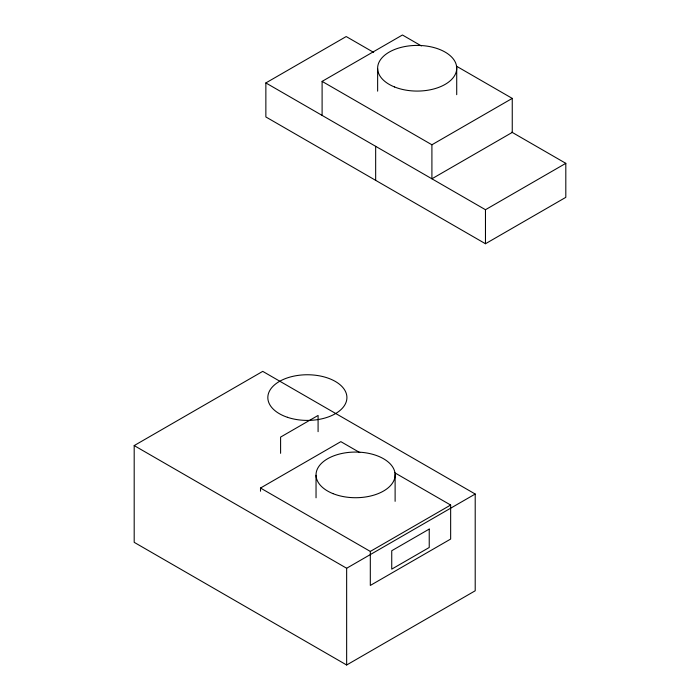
<?xml version="1.0" encoding="UTF-8"?>
<svg xmlns="http://www.w3.org/2000/svg" width="700" height="700" viewBox="0 0 700 700"><rect width="100%" height="100%" fill="white"/><g stroke="black" fill="none" stroke-linecap="round" stroke-linejoin="round"><path stroke-width="1.05" d="M511.858 132.186L565.81 163.336L565.81 197.347L485.468 243.74L265.86 116.953L265.86 82.933L346.203 36.549L373.66 52.395M322.105 115.404L322.105 81.384L402.447 35L421.374 45.929M431.909 144.778L512.251 98.394L512.251 132.414L431.909 178.798L431.909 144.778L322.105 81.384M265.86 82.933L485.468 209.72L565.81 163.336M134.19 445.585L262.736 371.368L475.204 494.034L475.204 590.782L346.649 665L134.19 542.334L134.19 445.585L346.649 568.251L475.204 494.034M260.505 491.225L260.505 488.031L340.848 441.648L359.783 452.576M370.309 551.425L450.651 505.041L450.651 539.061L370.309 585.445L370.309 551.425L260.505 488.031M456.4 66.15L512.251 98.394M394.8 472.798L450.651 505.041M485.468 209.72L485.468 243.74M456.715 67.856L456.715 94.684M395.115 474.512L395.115 501.331M377.641 68.626L377.641 91.157M375.664 146.326L375.664 180.346M346.649 568.251L346.649 665M318.089 431.672L318.089 415.441L280.595 437.089L280.595 453.32M316.041 475.274L316.041 497.805M429.231 529.086L391.738 550.734L391.738 569.135L429.231 547.488L429.231 529.086M332.973 493.623A39.541 22.829 0 0 0 394.975 476.831A39.541 22.829 0 0 0 338.791 454.221A39.541 22.829 0 0 0 332.973 493.623M287.402 417.287A39.541 22.829 0 0 0 346.911 397.714A39.541 22.829 0 0 0 287.805 377.746A39.541 22.829 0 0 0 287.402 417.287M394.564 86.975A39.541 22.829 0 0 0 456.575 70.184A39.541 22.829 0 0 0 400.382 47.574A39.541 22.829 0 0 0 394.564 86.975"/></g></svg>
